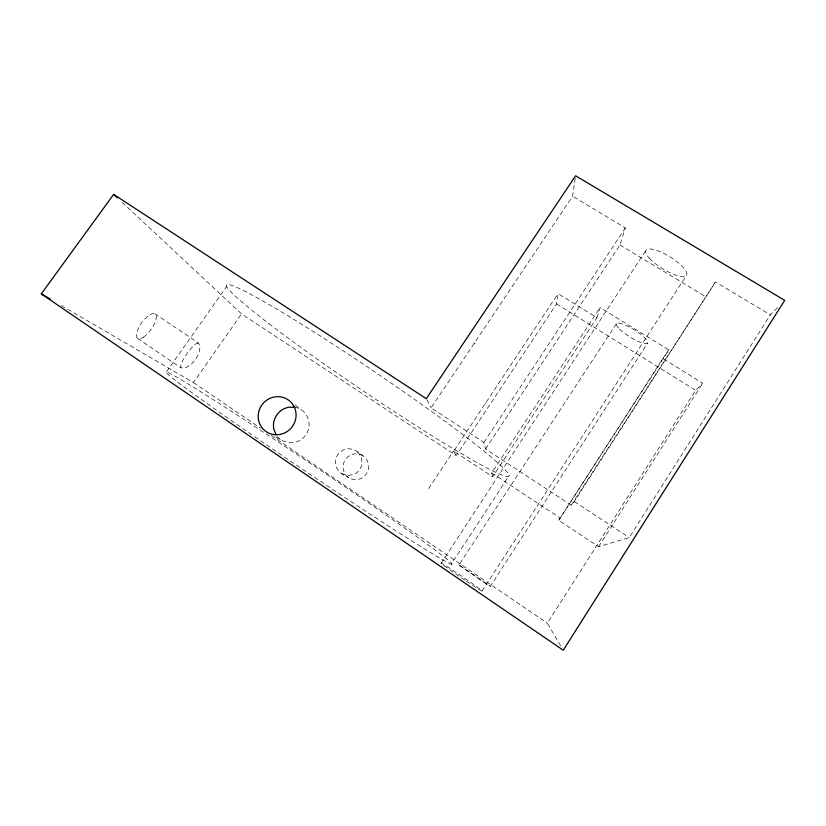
<?xml version="1.0" encoding="UTF-8"?>
<svg xmlns="http://www.w3.org/2000/svg" width="826" height="826" viewBox="0 0 826 826"><rect width="100%" height="100%" fill="white"/><g stroke="black" fill="none" stroke-linecap="round" stroke-linejoin="round"><path stroke-width="0.62" stroke-dasharray="4.13 3.1" d="M122.114 202.298L241.533 313.89L456.159 455.622L556.528 303.885L558.046 293.653L596.909 317.711L492.688 476.778L453.794 451.12L558.046 293.653M777.514 307.613L770.338 314.861L715.492 281.965L574.256 501.568L571.282 505.161L485.605 448.993L483.933 442.447L431.089 407.848L572.552 196.237L575.608 175.783M596.909 317.711L600.13 307.54L668.792 349.894L558.717 520.349L598.623 546.678L629.236 537.561L770.338 314.861M485.605 448.993L619.944 244.94L625.334 227.893L572.552 196.237M560.72 645.891L547.349 623.165L695.668 390.295L702.709 383.192L662.855 358.525L558.717 520.349M598.623 546.678L702.709 383.192M571.282 505.161L715.492 281.965M482.126 591.024L686.602 275.161M616.33 323.751L458.977 564.984L487.97 584.984L490.314 586.305L647.615 343.079M441.208 563.115L645.777 250.598M451.275 564.179A172.293 4.626 33.9 0 0 245.838 420.661A172.293 4.626 33.9 0 0 228.854 418.865A172.293 4.626 33.9 0 0 451.275 564.179L509.177 475.539M492.688 476.778L491.707 472.916L600.13 307.54M483.933 442.447L625.334 227.893M428.601 488.579L453.526 450.944M662.855 358.525L668.792 349.894M61.289 305.517L193.439 382.562L241.533 313.89M166.542 371.741L226.737 286.312M198.446 343.048L195.969 343.75L191.766 347.622A15.054 3.18 -54.8 0 0 182.949 360.167L180.76 365.371L181.008 367.849L185.127 368.045L190.434 364.896A15.054 6.907 -54.5 0 0 199.045 352.63L200.129 346.703L198.446 343.048L155.112 313.952M294.903 407.208C303.576 408.426 309.667 417.337 309.069 425.855A18.131 17.904 -39.6 0 1 298.775 440.939C290.669 445.1 281.903 441.156 274.986 436.572M363.079 455.952A12.999 12.72 -57.8 0 0 343.089 465.998A12.999 12.72 -57.8 0 0 361.375 478.295A12.999 12.72 -57.8 0 0 363.079 455.952C357.844 451.048 350.245 446.422 343.048 450.108A13.453 13.34 -56.3 0 0 335.459 461.331C334.736 469.405 341.84 474.847 348.572 477.521M341.406 473.525L347.787 475.673L354.509 474.217A13.453 12.741 -56.5 0 0 362.087 462.932L360.91 456.169L356.553 451.058M458.977 564.984L490.314 586.305M619.944 244.94L705.466 296.544M556.528 303.885L695.668 390.295M473.99 342.914L475.002 343.564M485.254 403.026L485.998 403.511M574.256 501.568L629.236 537.561M491.707 472.916L560.451 518.243M137.684 338.454L181.008 367.849M193.439 382.562L260.593 428.219M271.258 435.467L547.349 623.165M295.089 405.008L301.139 409.541M277.216 436.644L280.52 439.649M426.815 399.701L431.089 407.848M453.794 451.12L456.159 455.622M464.945 580.234A24.78 0.764 34.2 0 1 442.375 563.662A24.78 0.764 34.2 0 1 477.118 586.976A24.78 0.764 34.2 0 1 465.843 580.833M649.401 258.27A23.84 7 31.5 0 0 685.012 276.307A23.84 7 31.5 0 0 664.362 253.675A23.84 7 31.5 0 0 649.401 258.27M619.49 329.027A18.399 4.161 32 0 0 646.541 343.678A18.399 4.161 32 0 0 629.959 327.354A18.399 4.161 32 0 0 619.49 329.027M268.894 323.627A170.435 11.11 34.1 0 0 504.696 475.983A170.435 11.11 34.1 0 0 330.08 342.284A170.435 11.11 34.1 0 0 268.894 323.627M143.456 337.153A15.033 5.761 -54.2 0 0 156.031 315.233A15.033 5.761 -54.2 0 0 139.532 326.115A15.033 5.761 -54.2 0 0 143.456 337.153"/><path stroke-width="1.24" d="M41.3 293.86L113.658 194.389L426.288 398.69L575.608 175.783L784.7 300.354L563.26 650.217L41.3 293.86L50.179 299.033M294.903 407.208L288.14 407.239L283.772 408.829A18.12 16.819 -53.5 0 0 273.489 423.81L273.582 428.436L276.039 434.724M113.658 194.389L117.416 197.899M280.386 434.373A19.37 18.668 -49.5 0 0 291.681 402.964A19.37 18.668 -49.5 0 0 259.323 409.82A19.37 18.668 -49.5 0 0 280.386 434.373"/></g></svg>
